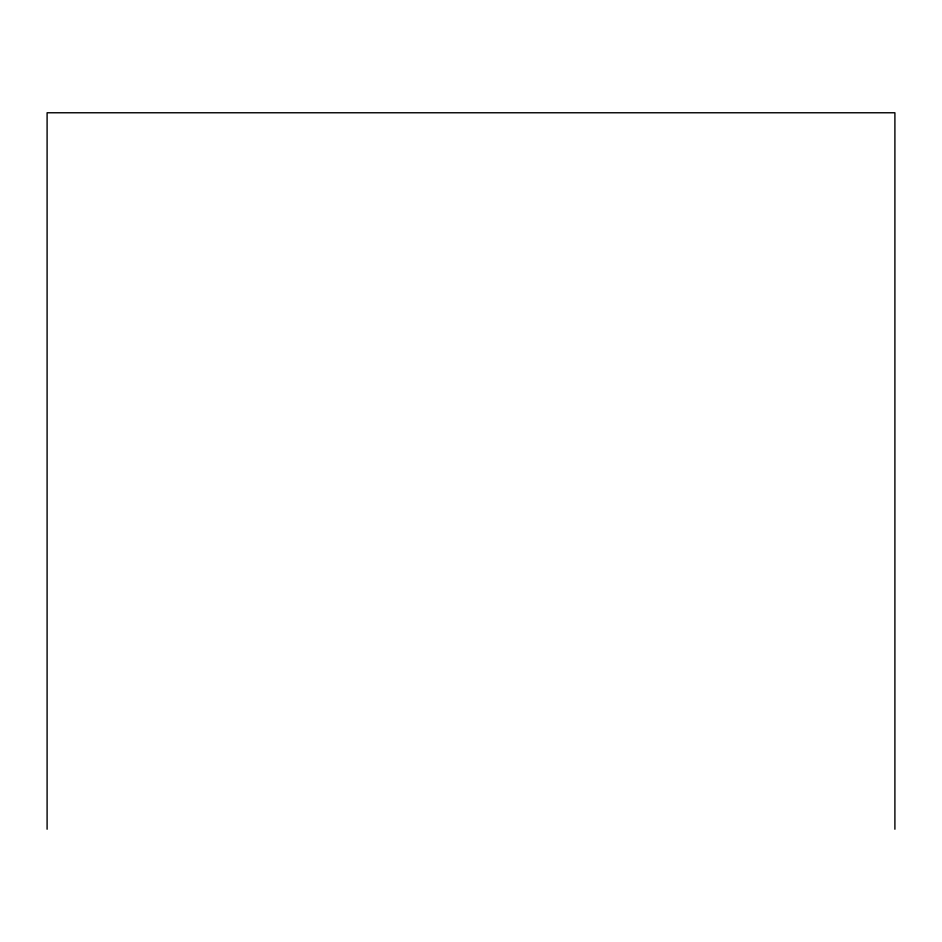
<?xml version="1.0" encoding="UTF-8"?>
<svg xmlns="http://www.w3.org/2000/svg" width="942" height="942" viewBox="0 0 942 942"><rect width="100%" height="100%" fill="white"/><g stroke="black" fill="none" stroke-linecap="round" stroke-linejoin="round"><path stroke-width="1.41" d="M894.9 829.231L894.9 112.769L47.1 112.769L47.1 829.231"/></g></svg>
